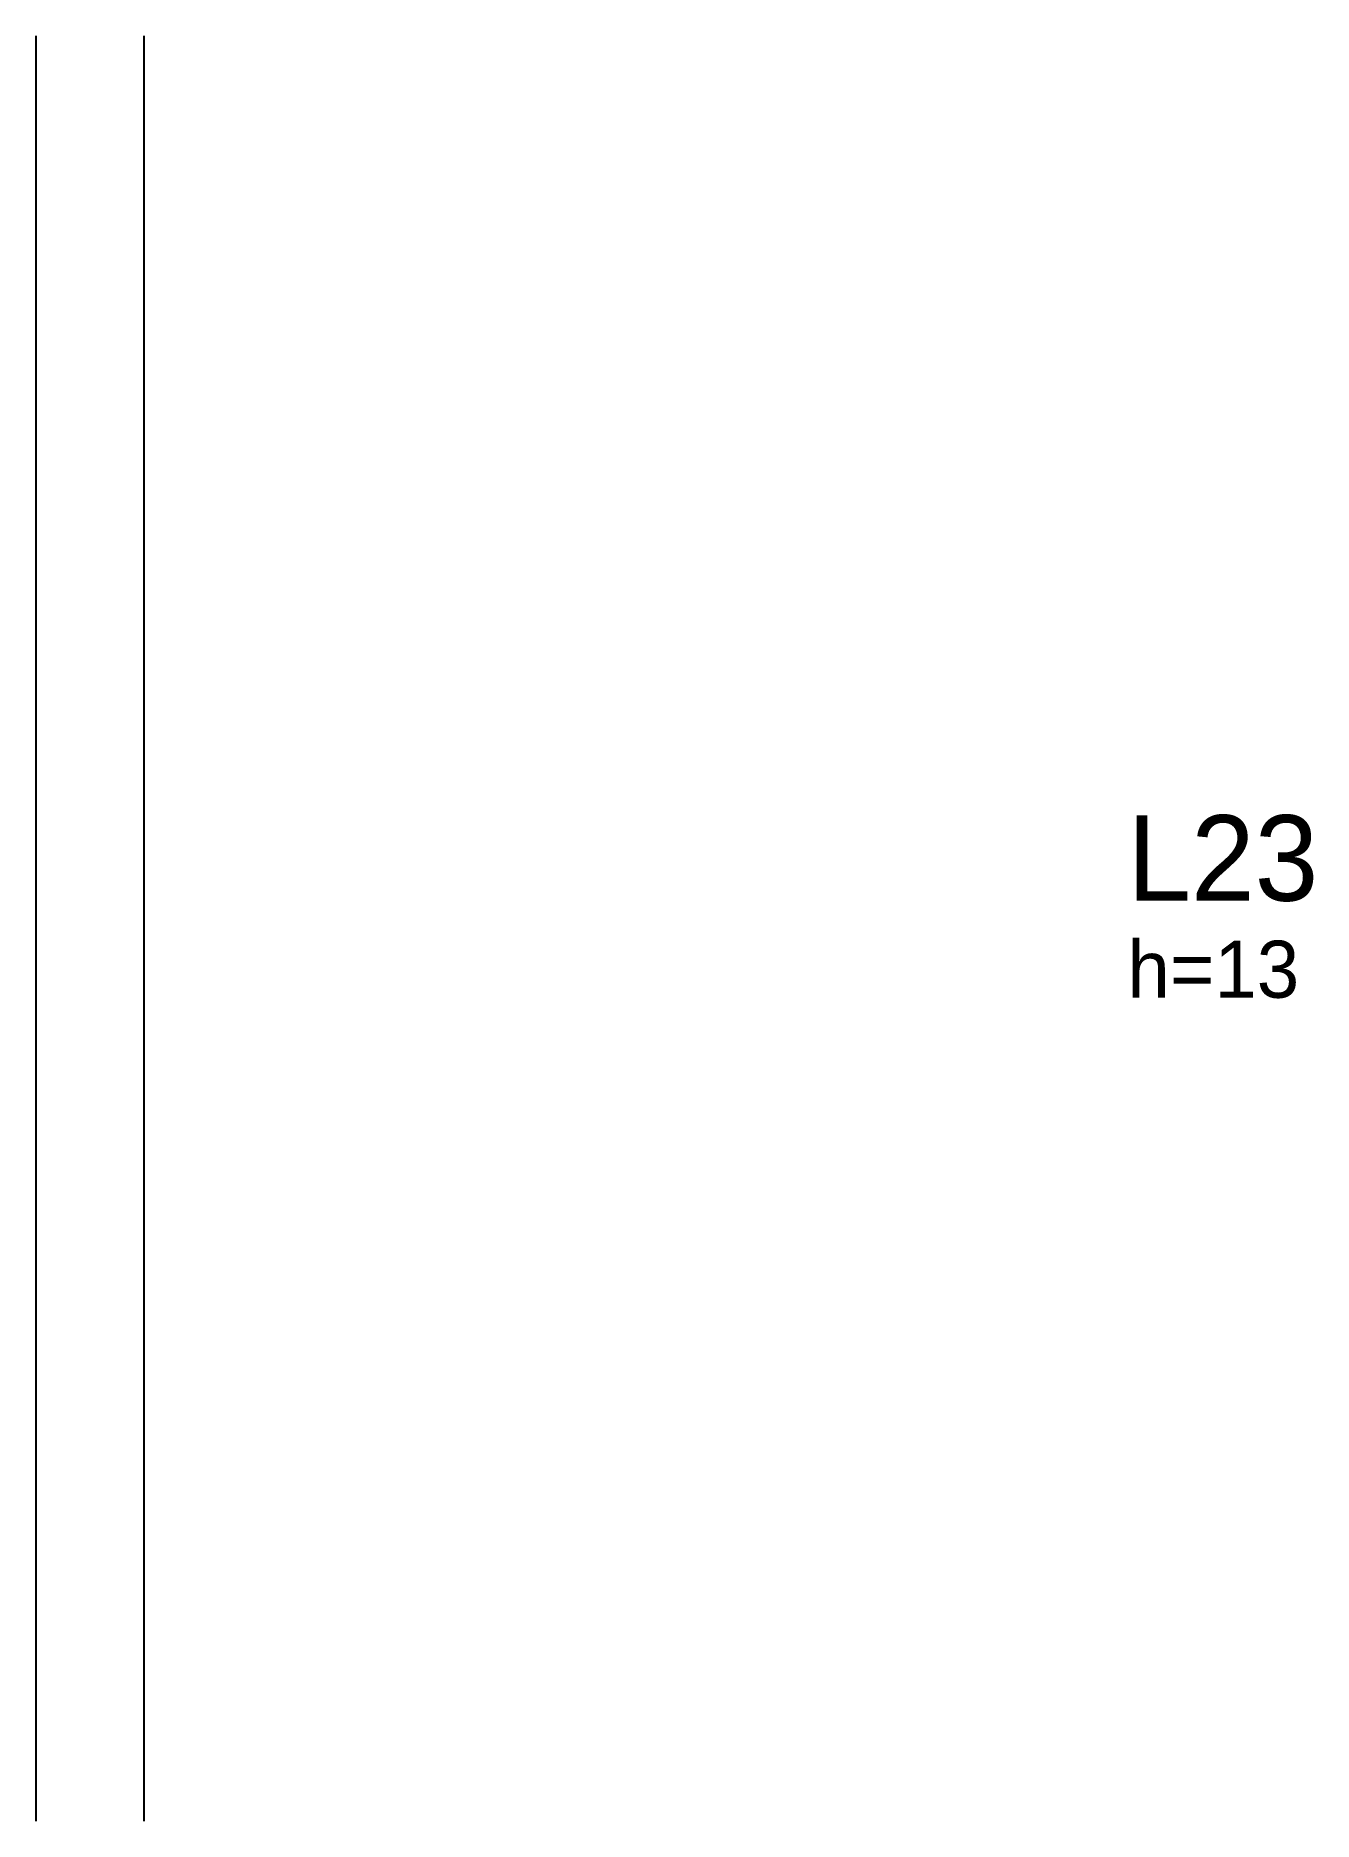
# Model space of a CAD drawing. Header units: metres. Extents: x 5801 to 6024, y 1686 to 1999.
import ezdxf

# ---------------------------------------------------------------- set-up
doc = ezdxf.new("R2010")
doc.units = ezdxf.units.M
doc.layers.add('3', color=7, linetype='Continuous')
doc.layers.add('4', color=7, linetype='Continuous')

msp = doc.modelspace()

# ---------------------------------------------------------------- linework, layer by layer
at = {"layer": '3', "color": 7, "lineweight": 25}
for points in [[(5800.54, 1998.98), (5800.54, 1685.98)], [(5819.54, 1685.98), (5819.54, 1998.98)]]:
    msp.add_lwpolyline(points, dxfattribs=at)

# ---------------------------------------------------------------- texts
msp.add_text('h=13', height=10, dxfattribs=at).set_placement((5991.9, 1830.34))
at = {"layer": '4', "color": 7, "lineweight": 25}
msp.add_text('L23', height=15, dxfattribs=at).set_placement((5991.9, 1847.34))

doc.saveas('drawing.dxf')
